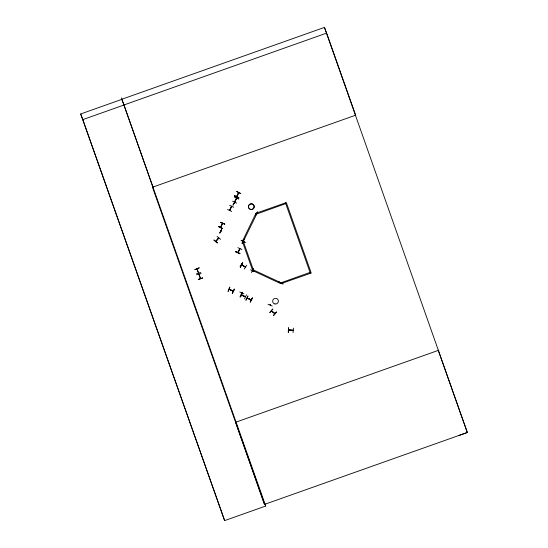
<?xml version="1.0" encoding="UTF-8"?>
<svg xmlns="http://www.w3.org/2000/svg" width="548" height="548" viewBox="0 0 548 548"><rect width="100%" height="100%" fill="white"/><g stroke="black" fill="none" stroke-linecap="round" stroke-linejoin="round"><path stroke-width="0.82" d="M288.515 327.82L288.44 332.321M288.227 332.355L288.536 327.814M292.68 330.334L288.693 329.896M293.433 328.067L293.05 332.561M245.031 266.725L241.942 265.061M198.602 272.945L197.006 268.897M198.993 274.63L200.308 278.439M271.301 310.846L274.754 313.675M239.743 248.593L237.846 252.669L239.757 249.08M222.632 223.276L222.502 223.742M231.557 206.199L229.804 210.398M236.626 198.006L234.585 201.931M236.873 196.259L236.654 196.711L238.661 192.601M234.791 202.027L236.77 198.075M238.435 192.951L238.777 192.581M215.898 241.415L218.858 237.894M237.996 252.621L240.003 248.682M241.784 292.769L242.106 292.365M252.443 271.178L252.697 270.87M280.672 283.357L281.021 283.097M220.68 227.317L220.686 226.995M234.613 202.013L236.592 197.924M236.62 196.526L238.633 192.519M241.73 292.728L242.148 292.447M252.279 271.048L252.532 270.781M218.474 226.53L222.543 228.632L218.488 226.427M227.557 209.48L231.694 211.446M234.537 195.999L238.798 197.712L234.626 195.746M222.625 228.454L218.474 226.461M236.729 203.171L232.612 201.191M235.798 251.82L239.942 253.745M239.736 291.92L243.901 293.824M268.006 304.263L272.226 306.051M234.448 289.2L232.29 293.249L234.441 289.193M241.935 292.721C236.818 302.085 243.839 293.879 241.73 292.625M241.387 294.865L245.401 296.632M244.504 298.948L246.484 294.81M245.819 300.126L247.915 296.043M247.963 296.03L246.052 300.229M252.395 298.016L250.244 302.071L252.402 298.023M250.244 302.071L252.224 297.941M220.515 222.358L224.776 224.064L220.543 222.296M236.688 191.608L240.812 193.595L236.77 191.437M234.626 197.075L238.77 199.006M220.693 227.427L222.652 223.42M229.687 209.918L231.592 206.281M231.331 206.548L231.749 206.37L229.722 210.459M236.839 196.732L238.798 192.732M233.736 207.274L229.612 205.288M255.895 213.384L242.504 241.058L243.312 241.428L253.388 269.917L252.991 270.719L280.651 283.583L281.049 282.782L310.065 272.411M242.435 241.661L243.312 241.428L256.724 214.001L285.741 203.63M240.319 267.465L242.326 263.314L240.291 267.417M253.457 268.527L251.409 272.589M235.202 201.157L232.948 205.199L235.161 201.171M234.174 203.267L234.633 203.322M219.775 233.092L221.796 228.941L219.748 233.037M220.796 230.886L221.118 231.304M237.866 247.669L241.997 249.552M255.971 213.48L256.354 213.35M242.97 241.442L242.586 241.079M257.656 211.638L255.45 215.659M244.011 239.271L241.99 243.422L244.079 239.339M250.539 269.835L254.669 271.726M270.322 304.983L270.226 304.517M283.028 283.974L278.891 281.946L283.056 283.912M235.667 251.696L239.866 253.525L235.674 251.683M238.051 252.258L237.839 252.292M215.782 241.312L218.631 237.832M234.722 196.862L238.88 198.78M224.653 224.235L220.495 222.317M242.75 262.732L240.099 266.527L242.757 262.766M244.223 269.054L246.703 265.191M241.963 292.851L241.969 292.296M213.898 240.12L217.385 243.045M214.021 239.976L217.535 242.819M222.454 223.365L220.474 227.221M270.253 304.599L270.082 304.804M269.876 312.552L272.815 308.976L269.835 312.483M274.87 313.415L271.274 310.764M273.418 315.415L276.37 311.894M273.61 315.566L276.562 312.045M216.179 241.004L218.529 238.305M220.57 239.387L217.063 236.414M200.253 278.117L200.376 278.542M288.721 330.006L293.221 330.266M241.305 294.954L245.47 296.715M250.847 299.633L247.415 298.126M234.133 203.246L234.599 203.24M221.152 231.318L220.803 231.133M242.476 240.983L242.997 241.278M242.908 241.428L242.552 241.243M121.786 99.387L80.686 113.963L82.83 119.608L123.93 105.031L121.752 99.284L324.457 27.4L467.314 432.482L458.518 435.667M355.193 115.423L355.673 115.251L326.622 33.106L123.917 104.983L265.732 506.023L224.632 520.6L80.686 113.963M355.652 115.196L152.467 187.245L264.609 504.365L467.314 432.482L438.284 350.391M256.402 213.104L286.323 202.568L311.23 273.014L281.316 283.542M252.512 270.15L253.388 269.917L281.049 282.782L281.336 283.617M438.756 350.227L235.578 422.275L264.437 504.427M196.369 273.87L200.767 272.445M196.746 274.815L201.191 273.521M198.314 279.343L202.678 277.809M198.39 279.549L202.753 278.035M245.34 267.171L241.62 264.643L245.483 267.006M293.132 330.334L292.783 330.108M293.112 330.465L288.591 329.944M243.154 241.778L242.894 241.339M199.082 274.253L200.527 278.357M229.174 289.173L233.188 290.94M247.155 298.078L251.176 299.845M233.243 291.084L229.372 289.508M232.9 290.81L233.201 291.262L229.002 289.317M241.682 295.242L244.963 296.735M234.619 195.835L238.777 197.664M255.916 213.624L256.724 214.001L256.43 213.172M235.729 251.58L239.866 253.525M234.277 289.118L232.352 293.269M247.059 298.283L251.237 299.927M271.678 311.106L274.425 313.34M198.431 273.144L197.02 268.938M324.457 27.4L326.622 33.106M285.446 202.801L310.353 273.247M256.067 213.213L256.402 213.473M280.631 283.234L280.651 283.583M121.451 97.887L152.947 187.08M264.924 503.907L265.732 506.023M242.463 241.73L252.539 270.219M82.83 119.608L224.632 520.6M229.811 287.152L228.105 291.406L229.811 287.152M241.168 240.456L245.312 242.401L241.161 240.462M199.177 267.869L194.896 269.63L199.177 267.869M274.986 303.976A2.891 2.836 -20.8 0 0 278.254 300.215A2.891 2.836 -20.8 0 0 273.356 299.345A2.891 2.836 -20.8 0 0 274.986 303.976M250.779 209.452A2.87 2.815 -20.8 0 0 254.025 205.712A2.87 2.815 -20.8 0 0 249.155 204.856A2.87 2.815 -20.8 0 0 250.765 209.418A2.87 2.815 -20.8 0 0 254.012 205.678A2.87 2.815 -20.8 0 0 249.141 204.822A2.87 2.815 -20.8 0 0 250.779 209.452"/></g></svg>
